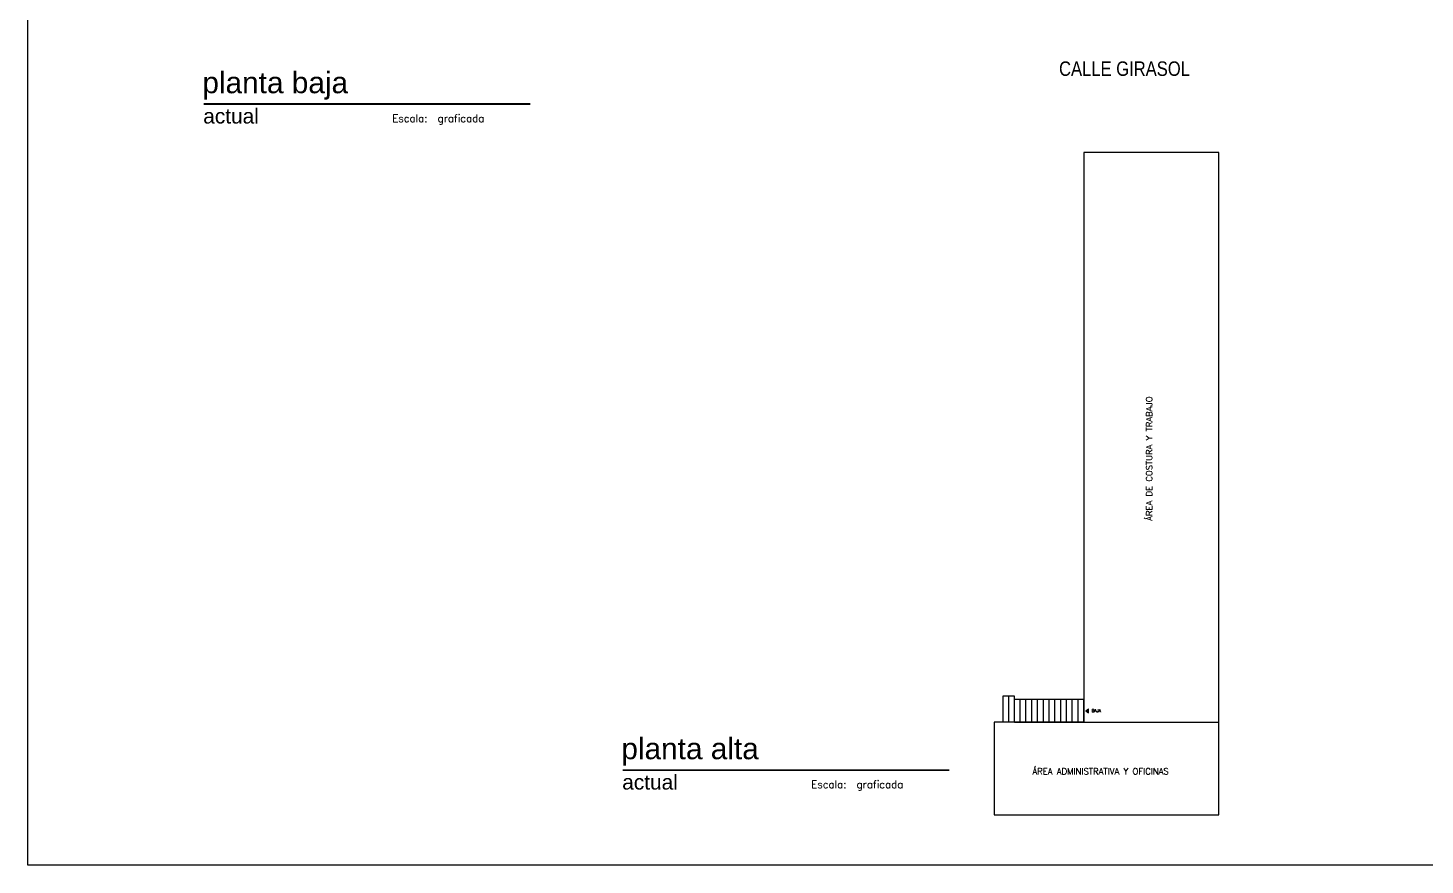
# Model space of a CAD drawing. Header units: millimetres. Extents: x 0 to 265, y 0 to 186.
# Drawn here: x 222.23 to 243.66, y 48.15 to 61 of the extents above; entities that cross this region are included whole.
import ezdxf
from ezdxf.enums import TextEntityAlignment as Align

# ---------------------------------------------------------------- set-up
doc = ezdxf.new("R2010")
doc.units = ezdxf.units.MM
doc.layers.add('ARQ_Texto', color=7, linetype='Continuous', lineweight=18)
for name, color, linetype in [('ESCALERAS', 41, 'Continuous'), ('HERRERIA', 242, 'Continuous'), ('MOVILIARIO COLCHAS', 251, 'Continuous'), ('TEXTO', 7, 'Continuous')]:
    doc.layers.add(name, color=color, linetype=linetype)
doc.styles.add('Annotative', font='arial.ttf')
doc.styles.add('Roman S', font='romans.shx')
doc.styles.add('SWIS', font='swissek.ttf')

msp = doc.modelspace()

# ---------------------------------------------------------------- hatches: boundary and pattern name
at = {"layer": 'HERRERIA'}
h = msp.add_hatch(color=256, dxfattribs=at)
h.dxf.hatch_style = 1
h.paths.add_polyline_path([(238.457, 50.518), (238.494, 50.488), (238.494, 50.547)])

# ---------------------------------------------------------------- linework, layer by layer
msp.add_line((238.424, 50.342), (240.497, 50.342))
msp.add_lwpolyline([(222.23, 48.15), (222.23, 76.05), (265.43, 76.05), (265.43, 48.15)], close=True)
msp.add_lwpolyline([(240.497, 59.083), (238.424, 59.083), (238.424, 50.342), (237.048, 50.342), (237.048, 48.921), (240.497, 48.921), (240.497, 59.083)])
at = {"layer": 'ARQ_Texto', "linetype": 'Continuous', "const_width": 0.0292}
for points in [[(224.924, 59.827), (229.936, 59.827)], [(231.35, 49.606), (236.362, 49.606)]]:
    msp.add_lwpolyline(points, dxfattribs=at)
at = {"layer": 'ESCALERAS'}
for p, q in [((237.359, 50.741), (237.181, 50.741)), ((237.181, 50.741), (237.181, 50.342)), ((237.27, 50.741), (237.27, 50.342)), ((237.359, 50.342), (237.359, 50.741)), ((237.359, 50.697), (238.424, 50.697)), ((237.447, 50.342), (237.447, 50.697)), ((237.536, 50.342), (237.536, 50.697)), ((237.625, 50.342), (237.625, 50.697)), ((237.714, 50.342), (237.714, 50.697)), ((237.803, 50.342), (237.803, 50.697)), ((237.891, 50.342), (237.891, 50.697)), ((237.98, 50.342), (237.98, 50.697)), ((238.069, 50.342), (238.069, 50.697)), ((238.158, 50.342), (238.158, 50.697)), ((238.247, 50.342), (238.247, 50.697)), ((238.336, 50.342), (238.336, 50.697)), ((238.424, 50.342), (238.424, 50.697)), ((237.359, 50.342), (238.424, 50.342))]:
    msp.add_line(p, q, dxfattribs=at)
at = {"layer": 'HERRERIA'}
for p, q in [((238.457, 50.518), (238.494, 50.547)), ((238.457, 50.518), (238.494, 50.488)), ((238.494, 50.488), (238.494, 50.547))]:
    msp.add_line(p, q, dxfattribs=at)

# ---------------------------------------------------------------- texts
at = {"layer": 'ARQ_Texto', "linetype": 'Continuous'}
for s, height, style, p in [('planta baja', 0.32701, 'SWIS', (224.905, 60.321)), ('actual', 0.2289, 'SWIS', (224.918, 59.758)), ('Escala:  graficada', 0.11445, 'Roman S', (227.817, 59.666)), ('planta alta', 0.32701, 'SWIS', (231.331, 50.101)), ('actual', 0.2289, 'SWIS', (231.344, 49.537)), ('Escala:  graficada', 0.11445, 'Roman S', (234.243, 49.445))]:
    msp.add_text(s, height=height, dxfattribs=dict(at, style=style)).set_placement(p, align=Align.TOP_LEFT)
at = {"layer": 'MOVILIARIO COLCHAS', "insert": (239.379, 53.432), "char_height": 0.09474, "attachment_point": 1, "rotation": 90, "style": 'Roman S'}
msp.add_mtext_dynamic_manual_height_columns('{\\C0;ÁREA DE COSTURA Y TRABAJO}', width=3.25167, gutter_width=2.368, heights=[0.327], dxfattribs=at)
at = {"layer": 'MOVILIARIO COLCHAS', "attachment_point": 1, "style": 'Roman S'}
for s, width, gutter_width, heights, insert, char_height in [('{\\C0;BAJA}', 0.20851, 2.776, [0.0666], (238.546, 50.54), 0.0444), ('{\\C0;ÁREA ADMINISTRATIVA Y OFICINAS}', 3.25167, 2.368, [0.327], (237.636, 49.635), 0.09474)]:
    msp.add_mtext_dynamic_manual_height_columns(s, width=width, gutter_width=gutter_width, heights=heights, dxfattribs=dict(at, insert=insert, char_height=char_height))
at = {"layer": 'TEXTO', "insert": (238.044, 60.482), "char_height": 0.22204, "width": 3.0874, "attachment_point": 1, "style": 'Annotative'}
msp.add_mtext('{\\fTechnicLite|b0|i0|c2|p2;CALLE GIRASOL}', dxfattribs=at)

doc.saveas('drawing.dxf')
